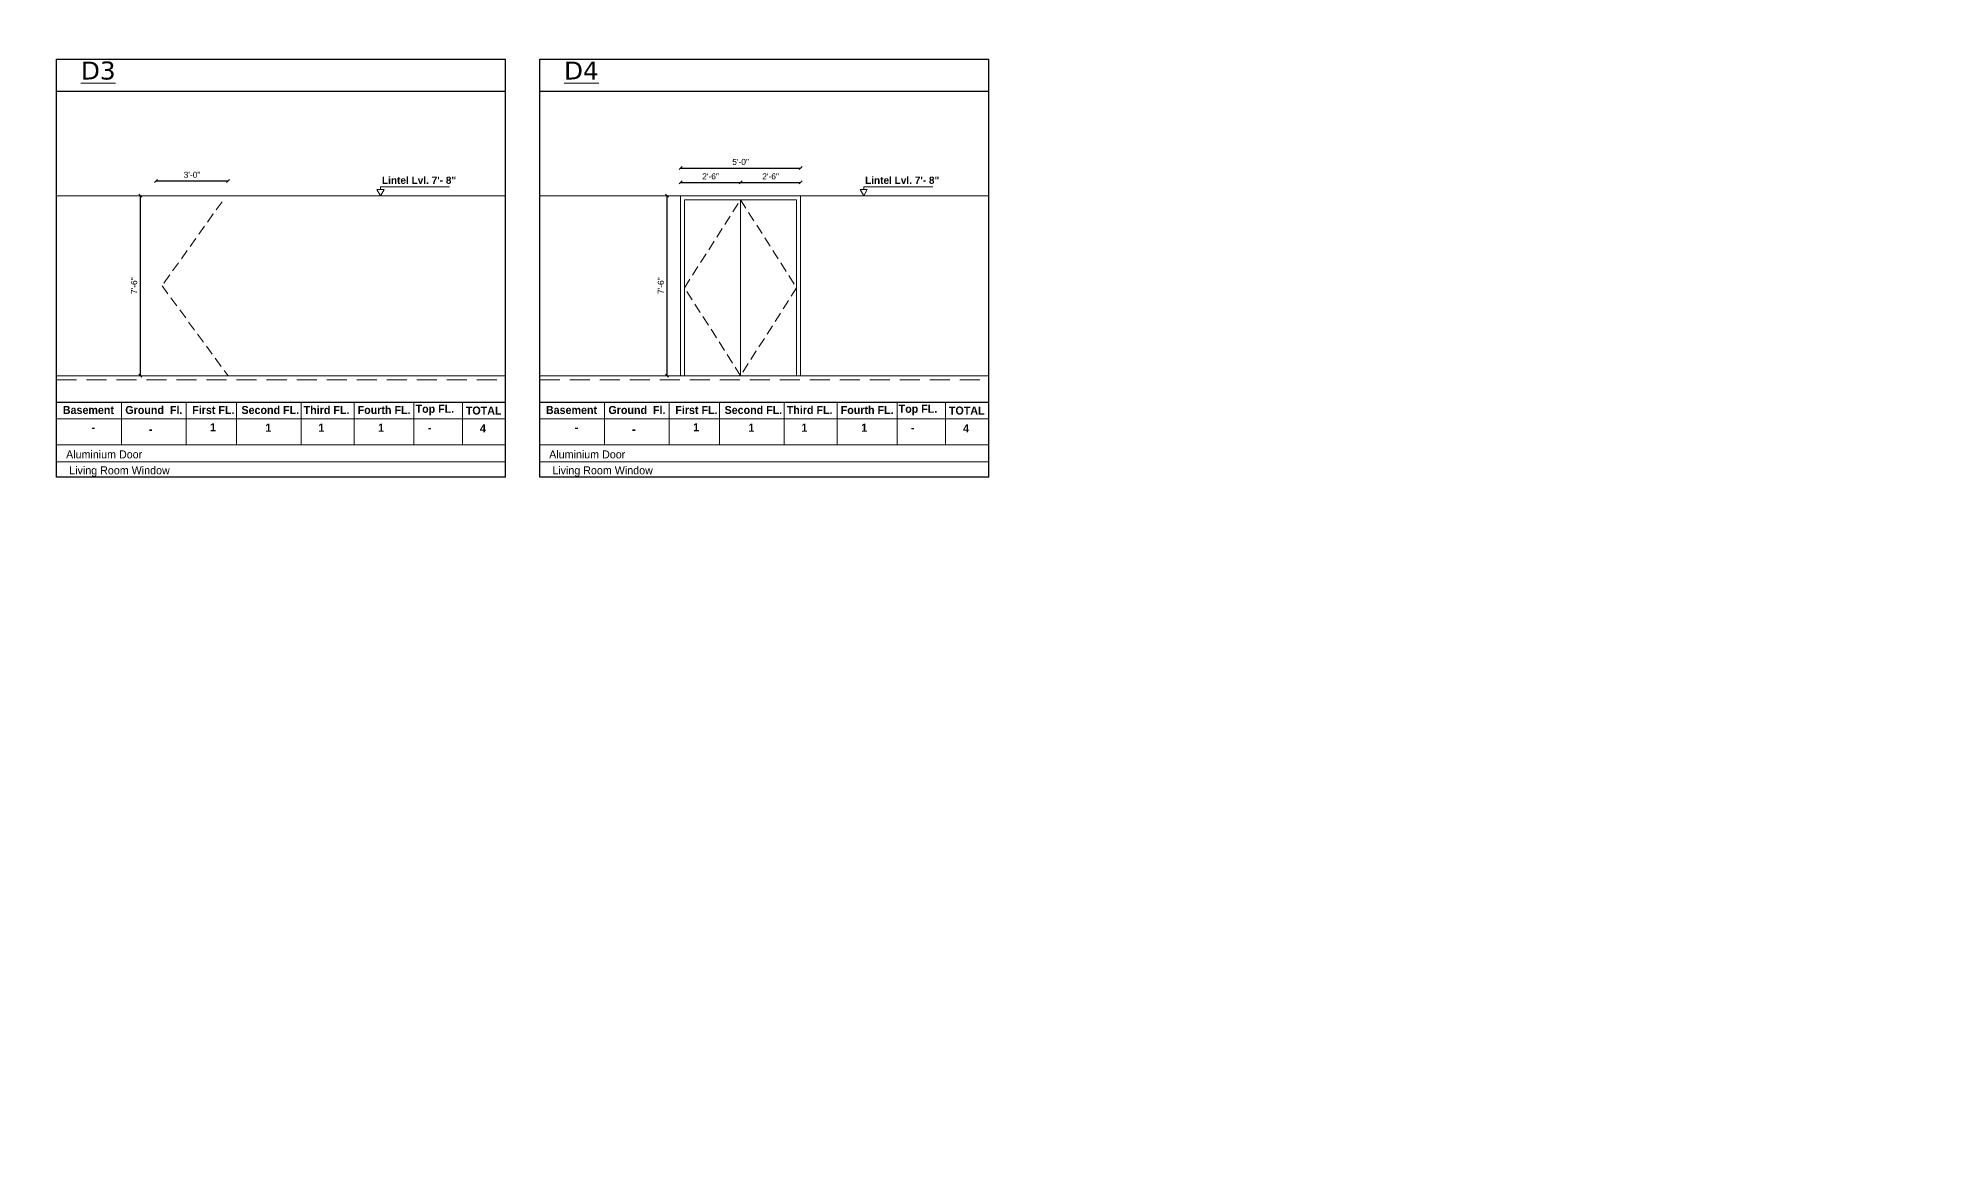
# Model space of a CAD drawing. Header units: inches. Extents: x 10755 to 33653, y -10992 to 10708.
# Drawn here: x 26382 to 27338, y 6093 to 6647 of the extents above; entities that cross this region are included whole.
import ezdxf

# ---------------------------------------------------------------- set-up
doc = ezdxf.new("R2010")
doc.units = ezdxf.units.IN
doc.header["$MEASUREMENT"] = 0
doc.linetypes.add('DASHED', pattern=[0.75, 0.5, -0.25])
for name, color, linetype, lineweight in [('dim', 6, 'Continuous', 13), ('Dimention', 4, 'Continuous', 15), ('ELE 2', 3, 'Continuous', 9), ('elevation - 1', 6, 'Continuous', 13), ('hatch3', 43, 'Continuous', 5), ('int dim', 6, 'Continuous', 15), ('PLASTER', 50, 'Continuous', 9), ('Text', 150, 'Continuous', 18), ('wall', 1, 'Continuous', 35)]:
    doc.layers.add(name, color=color, linetype=linetype, lineweight=lineweight)
doc.layers.add('ele 3', color=6, linetype='Continuous')
doc.styles.add('ordinary', font='arial.ttf')
doc.styles.add('SCALE 50', font='GOTHIC.TTF', dxfattribs={"height": 100})
doc.styles.get("Standard").update_dxf_attribs({"font": 'arial.ttf'})
doc.styles.add('Title Text', font='arialbd.ttf')
doc.dimstyles.new('Copy(2) of 96', dxfattribs={"dimtxt": 3, "dimasz": 1.5, "dimexe": 0.5, "dimexo": 0.5, "dimgap": 1.5, "dimtad": 1, "dimdec": 1, "dimzin": 11, "dimdsep": 46, "dimlunit": 4, "dimtxsty": 'ordinary', "dimblk": 'OBLIQUE', "dimcen": 0.09, "dimse1": 1, "dimse2": 1, "dimclrt": 7, "dimazin": 0, "dimtfac": 1, "dimtdec": 1, "dimtix": 1, "dimtmove": 2, "dimatfit": 3, "dimldrblk": 'leader', "dimfxl": 0.5, "dimfxlon": 1, "dimtolj": 1, "dimtzin": 0, "dimarcsym": 0})
doc.dimstyles.new('S8', dxfattribs={"dimscale": 8, "dimtxt": 1, "dimasz": 0.5, "dimexe": 0.5, "dimexo": 0.5, "dimgap": 0.25, "dimtad": 1, "dimzin": 3, "dimdsep": 46, "dimlunit": 4, "dimtxsty": 'Standard', "dimblk": 'ARCHTICK', "dimcen": 0, "dimclrd": 256, "dimclre": 256, "dimclrt": 6, "dimadec": 0, "dimazin": 0, "dimtfac": 0.5, "dimtix": 1, "dimtmove": 1, "dimatfit": 3, "dimfxl": 0.5, "dimfxlon": 1, "dimfrac": 1, "dimtolj": 1, "dimtzin": 0, "dimarcsym": 1})

# ---------------------------------------------------------------- blocks, each defined once
blk = doc.blocks.new('*U1893')
blk.add_line((-3.85, 0), (3.85, 0))
blk.add_lwpolyline([(0, 0), (1.52, 2.64), (-1.52, 2.64)], close=True)
blk.add_lwpolyline([(0, 2.64), (0, 3.74), (28.74, 3.74)])
at = {"style": 'Title Text'}
blk.add_attdef('SILL', (0.57, 4.95), '', height=3, dxfattribs=at)
blk = doc.blocks.new('_Oblique')
at = {"layer": 'wall', "color": 0, "lineweight": -2}
blk.add_line((-0.5, -0.5), (0.5, 0.5), dxfattribs=at)
blk = doc.blocks.new('*D3432')
at = {"layer": 'Defpoints', "color": 0, "transparency": 16777216}
for p in [(26477.3, 6575.78), (26441.3, 6568.38), (26477.3, 6568.38)]:
    blk.add_point(p, dxfattribs=at)
at = {"layer": 'Dimention', "color": 0, "lineweight": -2, "transparency": 16777216}
blk.add_line((26441.3, 6575.78), (26477.3, 6575.78), dxfattribs=at)
at = {"layer": 'Dimention', "color": 0, "lineweight": -2, "transparency": 16777216, "xscale": 1.5, "yscale": 1.5, "zscale": 1.5, "rotation": 180}
blk.add_blockref('_Oblique', (26441.3, 6575.78), dxfattribs=at)
at = {"layer": 'Dimention', "color": 0, "lineweight": -2, "transparency": 16777216, "xscale": 1.5, "yscale": 1.5, "zscale": 1.5}
blk.add_blockref('_Oblique', (26477.3, 6575.78), dxfattribs=at)
at = {"layer": 'Dimention', "color": 7, "transparency": 16777216, "insert": (26459.3, 6578.82), "char_height": 3, "attachment_point": 5, "style": 'ordinary'}
blk.add_mtext('\\A1;3\'-0"', dxfattribs=at)
blk = doc.blocks.new('leader')
blk.add_solid([(-1.34, 0.32), (0, 0), (-1.34, -0.32)])
blk = doc.blocks.new('*D3433')
at = {"layer": 'Defpoints', "color": 0, "transparency": 16777216}
for p in [(26441.3, 6568.38), (26433.42, 6478.39), (26444.3, 6478.39)]:
    blk.add_point(p, dxfattribs=at)
at = {"layer": 'Dimention', "color": 0, "lineweight": -2, "transparency": 16777216}
blk.add_line((26433.42, 6568.38), (26433.42, 6478.39), dxfattribs=at)
at = {"layer": 'Dimention', "color": 0, "lineweight": -2, "transparency": 16777216, "xscale": 1.5, "yscale": 1.5, "zscale": 1.5}
for p, rotation in [((26433.42, 6568.38), 90), ((26433.42, 6478.39), 270)]:
    blk.add_blockref('_Oblique', p, dxfattribs=dict(at, rotation=rotation))
at = {"layer": 'Dimention', "color": 7, "transparency": 16777216, "insert": (26430.38, 6523.38), "char_height": 3, "attachment_point": 5, "rotation": 90, "style": 'ordinary'}
blk.add_mtext('\\A1;7\'-6"', dxfattribs=at)
blk = doc.blocks.new('*D3434')
at = {"layer": 'Defpoints', "color": 0, "transparency": 16777216}
for p in [(26733.5, 6575), (26703.5, 6568.38), (26733.5, 6566.38)]:
    blk.add_point(p, dxfattribs=at)
at = {"layer": 'Dimention', "color": 0, "lineweight": -2, "transparency": 16777216}
blk.add_line((26703.5, 6575), (26733.5, 6575), dxfattribs=at)
at = {"layer": 'Dimention', "color": 0, "lineweight": -2, "transparency": 16777216, "xscale": 1.5, "yscale": 1.5, "zscale": 1.5, "rotation": 180}
blk.add_blockref('_Oblique', (26703.5, 6575), dxfattribs=at)
at = {"layer": 'Dimention', "color": 0, "lineweight": -2, "transparency": 16777216, "xscale": 1.5, "yscale": 1.5, "zscale": 1.5}
blk.add_blockref('_Oblique', (26733.5, 6575), dxfattribs=at)
at = {"layer": 'Dimention', "color": 7, "transparency": 16777216, "insert": (26718.5, 6578.03), "char_height": 3, "attachment_point": 5, "style": 'ordinary'}
blk.add_mtext('\\A1;2\'-6"', dxfattribs=at)
blk = doc.blocks.new('*D3435')
at = {"layer": 'Defpoints', "color": 0, "transparency": 16777216}
for p in [(26763.5, 6575), (26733.5, 6566.38), (26763.5, 6568.38)]:
    blk.add_point(p, dxfattribs=at)
at = {"layer": 'Dimention', "color": 0, "lineweight": -2, "transparency": 16777216}
blk.add_line((26733.5, 6575), (26763.5, 6575), dxfattribs=at)
at = {"layer": 'Dimention', "color": 0, "lineweight": -2, "transparency": 16777216, "xscale": 1.5, "yscale": 1.5, "zscale": 1.5, "rotation": 180}
blk.add_blockref('_Oblique', (26733.5, 6575), dxfattribs=at)
at = {"layer": 'Dimention', "color": 0, "lineweight": -2, "transparency": 16777216, "xscale": 1.5, "yscale": 1.5, "zscale": 1.5}
blk.add_blockref('_Oblique', (26763.5, 6575), dxfattribs=at)
at = {"layer": 'Dimention', "color": 7, "transparency": 16777216, "insert": (26748.5, 6578.03), "char_height": 3, "attachment_point": 5, "style": 'ordinary'}
blk.add_mtext('\\A1;2\'-6"', dxfattribs=at)
blk = doc.blocks.new('*D3436')
at = {"layer": 'Defpoints', "color": 0, "transparency": 16777216}
for p in [(26763.5, 6582.23), (26703.5, 6568.38), (26763.5, 6568.38)]:
    blk.add_point(p, dxfattribs=at)
at = {"layer": 'Dimention', "color": 0, "lineweight": -2, "transparency": 16777216}
blk.add_line((26703.5, 6582.23), (26763.5, 6582.23), dxfattribs=at)
at = {"layer": 'Dimention', "color": 0, "lineweight": -2, "transparency": 16777216, "xscale": 1.5, "yscale": 1.5, "zscale": 1.5, "rotation": 180}
blk.add_blockref('_Oblique', (26703.5, 6582.23), dxfattribs=at)
at = {"layer": 'Dimention', "color": 0, "lineweight": -2, "transparency": 16777216, "xscale": 1.5, "yscale": 1.5, "zscale": 1.5}
blk.add_blockref('_Oblique', (26763.5, 6582.23), dxfattribs=at)
at = {"layer": 'Dimention', "color": 7, "transparency": 16777216, "insert": (26733.5, 6585.27), "char_height": 3, "attachment_point": 5, "style": 'ordinary'}
blk.add_mtext('\\A1;5\'-0"', dxfattribs=at)
blk = doc.blocks.new('*D3437')
at = {"layer": 'Defpoints', "color": 0, "transparency": 16777216}
for p in [(26703.5, 6568.38), (26696.68, 6478.39), (26706.5, 6478.39)]:
    blk.add_point(p, dxfattribs=at)
at = {"layer": 'Dimention', "color": 0, "lineweight": -2, "transparency": 16777216}
blk.add_line((26696.68, 6568.38), (26696.68, 6478.39), dxfattribs=at)
at = {"layer": 'Dimention', "color": 0, "lineweight": -2, "transparency": 16777216, "xscale": 1.5, "yscale": 1.5, "zscale": 1.5}
for p, rotation in [((26696.68, 6568.38), 90), ((26696.68, 6478.39), 270)]:
    blk.add_blockref('_Oblique', p, dxfattribs=dict(at, rotation=rotation))
at = {"layer": 'Dimention', "color": 7, "transparency": 16777216, "insert": (26693.65, 6523.38), "char_height": 3, "attachment_point": 5, "rotation": 90, "style": 'ordinary'}
blk.add_mtext('\\A1;7\'-6"', dxfattribs=at)
blk = doc.blocks.new('_ArchTick')
at = {"color": 0, "const_width": 0.15}
blk.add_lwpolyline([(-0.5, -0.5), (0.5, 0.5)], dxfattribs=at)
blk = doc.blocks.new('*D3622')
at = {"layer": 'Defpoints', "color": 0, "transparency": 16777216}
for p in [(10864.08, 6434.82), (31531.53, 6434.82), (31551.39, 6095.11)]:
    blk.add_point(p, dxfattribs=at)
at = {"layer": 'dim', "lineweight": -2, "transparency": 16777216}
for p, q in [((31527.53, 6434.82), (31535.53, 6434.82)), ((31531.53, 6095.11), (31531.53, 6434.82)), ((31535.53, 6095.11), (31527.53, 6095.11))]:
    blk.add_line(p, q, dxfattribs=at)
at = {"layer": 'dim', "lineweight": -2, "transparency": 16777216, "xscale": 4, "yscale": 4, "zscale": 4}
for p, rotation in [((31531.53, 6434.82), 90), ((31531.53, 6095.11), 270)]:
    blk.add_blockref('_ArchTick', p, dxfattribs=dict(at, rotation=rotation))
at = {"layer": 'dim', "color": 6, "transparency": 16777216, "insert": (31525.42, 6264.96), "char_height": 8, "attachment_point": 5, "rotation": 90}
blk.add_mtext('\\A1;28\'-3{\\H0.500000x;\\S3#4;}"', dxfattribs=at)
blk = doc.blocks.new('*D3627')
at = {"layer": 'Defpoints', "color": 0, "transparency": 16777216}
for p in [(31969.25, 7241.82), (11281.95, 6632.82), (31991.14, 6632.82)]:
    blk.add_point(p, dxfattribs=at)
at = {"layer": 'dim', "lineweight": -2, "transparency": 16777216}
for p, q in [((31987.14, 7241.82), (31995.14, 7241.82)), ((31991.14, 7241.82), (31991.14, 6632.82)), ((31987.14, 6632.82), (31995.14, 6632.82))]:
    blk.add_line(p, q, dxfattribs=at)
at = {"layer": 'dim', "lineweight": -2, "transparency": 16777216, "xscale": 4, "yscale": 4, "zscale": 4}
for p, rotation in [((31991.14, 7241.82), 90), ((31991.14, 6632.82), 270)]:
    blk.add_blockref('_ArchTick', p, dxfattribs=dict(at, rotation=rotation))
at = {"layer": 'dim', "color": 6, "transparency": 16777216, "insert": (31985.05, 6937.32), "char_height": 8, "attachment_point": 5, "rotation": 90}
blk.add_mtext('\\A1;50\'-9"', dxfattribs=at)

msp = doc.modelspace()

# ---------------------------------------------------------------- linework, layer by layer
at = {"layer": 'ELE 2', "ltscale": 12}
for p, q in [((26423.963, 6443.863), (26423.963, 6465.158)), ((26456.322, 6443.863), (26456.322, 6465.158)), ((26481.503, 6443.863), (26481.503, 6465.158)), ((26513.862, 6443.863), (26513.862, 6465.158)), ((26540.356, 6443.863), (26540.356, 6465.158)), ((26570.238, 6443.863), (26570.238, 6465.158)), ((26594.503, 6443.863), (26594.503, 6465.158)), ((26665.454, 6443.863), (26665.454, 6465.158)), ((26697.813, 6443.863), (26697.813, 6465.158)), ((26722.994, 6443.863), (26722.994, 6465.158)), ((26755.353, 6443.863), (26755.353, 6465.158)), ((26781.848, 6443.863), (26781.848, 6465.158)), ((26811.729, 6443.863), (26811.729, 6465.158)), ((26835.994, 6443.863), (26835.994, 6465.158)), ((26616.074, 6456.901), (26391.605, 6456.901)), ((26857.565, 6456.901), (26633.096, 6456.901)), ((26616.074, 6443.863), (26391.605, 6443.863)), ((26857.565, 6443.863), (26633.096, 6443.863)), ((26616.074, 6435.323), (26391.605, 6435.323)), ((26857.565, 6435.323), (26633.096, 6435.323))]:
    msp.add_line(p, q, dxfattribs=at)
at = {"layer": 'ele 3', "ltscale": 12}
for p, q in [((26391.605, 6636.645), (26616.074, 6636.645)), ((26391.605, 6427.665), (26391.605, 6636.645)), ((26616.074, 6427.665), (26616.074, 6636.645)), ((26633.096, 6636.645), (26857.565, 6636.645)), ((26633.096, 6427.665), (26633.096, 6636.645)), ((26857.565, 6427.665), (26857.565, 6636.645)), ((26391.605, 6620.619), (26616.074, 6620.619)), ((26633.096, 6620.619), (26857.565, 6620.619)), ((26391.605, 6465.158), (26616.074, 6465.158)), ((26633.096, 6465.158), (26857.565, 6465.158)), ((26616.074, 6427.665), (26391.605, 6427.665)), ((26857.565, 6427.665), (26633.096, 6427.665))]:
    msp.add_line(p, q, dxfattribs=at)
at = {"layer": 'elevation - 1', "linetype": 'Continuous', "ltscale": 30}
for p, q in [((26763.502, 6568.381), (26703.502, 6568.381)), ((26703.502, 6478.387), (26703.502, 6568.381)), ((26761.502, 6566.381), (26705.502, 6566.381)), ((26705.502, 6478.387), (26705.502, 6566.381)), ((26733.502, 6566.381), (26733.502, 6478.387)), ((26761.502, 6478.387), (26761.502, 6566.381)), ((26763.502, 6478.387), (26763.502, 6568.381))]:
    msp.add_line(p, q, dxfattribs=at)
at = {"layer": 'hatch3', "linetype": 'DASHED', "lineweight": 0, "ltscale": 10}
for p, q in [((26474.298, 6565.381), (26444.298, 6523.381)), ((26705.502, 6522.384), (26733.502, 6566.381)), ((26733.502, 6566.381), (26761.502, 6522.384)), ((26444.298, 6523.381), (26477.298, 6478.381)), ((26733.502, 6478.387), (26705.502, 6522.384)), ((26761.502, 6522.384), (26733.502, 6478.387))]:
    msp.add_line(p, q, dxfattribs=at)
at = {"layer": 'hatch3', "linetype": 'DASHED', "lineweight": 0, "ltscale": 20}
for p, q in [((26391.605, 6476.387), (26616.074, 6476.387)), ((26633.096, 6476.387), (26857.565, 6476.387))]:
    msp.add_line(p, q, dxfattribs=at)
at = {"layer": 'PLASTER', "ltscale": 50}
for p, q in [((26391.605, 6568.381), (26616.074, 6568.381)), ((26633.096, 6568.381), (26857.565, 6568.381)), ((26391.605, 6478.387), (26616.074, 6478.387)), ((26633.096, 6478.387), (26857.565, 6478.387))]:
    msp.add_line(p, q, dxfattribs=at)

# ---------------------------------------------------------------- block references
at = {"layer": 'int dim', "xscale": 1.199999999953434, "yscale": 1.199999999953434, "zscale": 1.199999999953434}
for p in [(26553.551, 6568.381), (26795.042, 6568.381)]:
    msp.add_blockref('*U1893', p, dxfattribs=at).add_auto_attribs({'SILL': 'Lintel Lvl. 7\'- 8"'})

# ---------------------------------------------------------------- texts
at = {"layer": 'Text', "char_height": 9, "width": 62.34375, "attachment_point": 1}
for s, insert in [('{\\fVerdana|b0|i0|c0|p34;\\LD3}', (26403.755, 6635.475)), ('{\\fVerdana|b0|i0|c0|p34;\\LD4}', (26645.246, 6635.475))]:
    msp.add_mtext(s, dxfattribs=dict(at, insert=insert))
at = {"layer": 'Text', "ltscale": 100, "char_height": 4, "style": 'SCALE 50'}
for s, insert, width, attachment_point in [('{\\fCentury Gothic|b1|i0|c0|p34;Basement}', (26407.49, 6461.234), 40.38197, 5), ('{\\fCentury Gothic|b1|i0|c0|p34;Ground  Fl.}', (26440.216, 6461.234), 40.38197, 5), ('{\\fCentury Gothic|b1|i0|c0|p34;First FL.}', (26469.949, 6461.234), 40.38197, 5), ('{\\fCentury Gothic|b1|i0|c0|p34;Second FL.}', (26498.421, 6461.234), 40.38197, 5), ('{\\fCentury Gothic|b1|i0|c0|p34;Third FL.}', (26526.538, 6461.234), 40.38197, 5), ('{\\fCentury Gothic|b1|i0|c0|p34;Fourth FL.}', (26555.298, 6461.234), 40.38197, 5), ('{\\fCentury Gothic|b1|i0|c0|p34;Top FL.}', (26580.685, 6461.234), 40.38197, 5), ('{\\fCentury Gothic|b1|i0|c0|p34;TOTAL}', (26605.075, 6460.951), 40.38197, 5), ('{\\fCentury Gothic|b1|i0|c0|p34;Basement}', (26648.981, 6461.234), 40.38197, 5), ('{\\fCentury Gothic|b1|i0|c0|p34;Ground  Fl.}', (26681.707, 6461.234), 40.38197, 5), ('{\\fCentury Gothic|b1|i0|c0|p34;First FL.}', (26711.44, 6461.234), 40.38197, 5), ('{\\fCentury Gothic|b1|i0|c0|p34;Second FL.}', (26739.912, 6461.234), 40.38197, 5), ('{\\fCentury Gothic|b1|i0|c0|p34;Third FL.}', (26768.029, 6461.234), 40.38197, 5), ('{\\fCentury Gothic|b1|i0|c0|p34;Fourth FL.}', (26796.789, 6461.234), 40.38197, 5), ('{\\fCentury Gothic|b1|i0|c0|p34;Top FL.}', (26822.176, 6461.234), 40.38197, 5), ('{\\fCentury Gothic|b1|i0|c0|p34;TOTAL}', (26846.566, 6460.951), 40.38197, 5), ('{\\fCentury Gothic|b1|i0|c0|p34;-}', (26410.007, 6452.617), 40.38197, 5), ('{\\fCentury Gothic|b1|i0|c0|p34;-}', (26438.67, 6451.651), 40.38197, 5), ('{\\fCentury Gothic|b1|i0|c0|p34;1}', (26469.811, 6452.617), 40.38197, 5), ('{\\fCentury Gothic|b1|i0|c0|p34;1}', (26497.433, 6452.401), 40.38197, 5), ('{\\fCentury Gothic|b1|i0|c0|p34;1}', (26523.928, 6452.401), 40.38197, 5), ('{\\fCentury Gothic|b1|i0|c0|p34;1}', (26553.809, 6452.401), 40.38197, 5), ('{\\fCentury Gothic|b1|i0|c0|p34;-}', (26578.075, 6452.401), 40.38197, 5), ('{\\fCentury Gothic|b1|i0|c0|p34;4}', (26604.714, 6452.089), 40.38197, 5), ('{\\fCentury Gothic|b1|i0|c0|p34;-}', (26651.499, 6452.617), 40.38197, 5), ('{\\fCentury Gothic|b1|i0|c0|p34;-}', (26680.161, 6451.651), 40.38197, 5), ('{\\fCentury Gothic|b1|i0|c0|p34;1}', (26711.302, 6452.617), 40.38197, 5), ('{\\fCentury Gothic|b1|i0|c0|p34;1}', (26738.925, 6452.401), 40.38197, 5), ('{\\fCentury Gothic|b1|i0|c0|p34;1}', (26765.419, 6452.401), 40.38197, 5), ('{\\fCentury Gothic|b1|i0|c0|p34;1}', (26795.301, 6452.401), 40.38197, 5), ('{\\fCentury Gothic|b1|i0|c0|p34;-}', (26819.566, 6452.401), 40.38197, 5), ('{\\fCentury Gothic|b1|i0|c0|p34;4}', (26846.206, 6452.089), 40.38197, 5), ('Aluminium Door', (26396.329, 6439.031), 82.89521, 4), ('Aluminium Door', (26637.82, 6439.031), 82.89521, 4), ('Living Room Window', (26397.91, 6430.491), 82.89521, 4), ('Living Room Window', (26639.401, 6430.491), 82.89521, 4)]:
    msp.add_mtext(s, dxfattribs=dict(at, insert=insert, width=width, attachment_point=attachment_point))

# ---------------------------------------------------------------- dimensions: what is measured, and where the dimension line sits
at = {"layer": 'dim'}
for base, p1, p2, angle, picture, middle in [((31991.136, 6632.82), (31969.254, 7241.819), (11281.953, 6632.82), 90, '*D3627', (31985.051, 6937.319)), ((31531.53, 6434.819), (31551.386, 6095.11), (10864.084, 6434.819), 270, '*D3622', (31525.415, 6264.964))]:
    dim = msp.add_linear_dim(base=base, p1=p1, p2=p2, angle=angle, dimstyle='S8', dxfattribs=at)
    dim.commit()
    dim.dimension.update_dxf_attribs({"geometry": picture, "text_midpoint": middle})
at = {"layer": 'Dimention'}
for base, p1, p2, picture, middle in [((26763.502, 6582.234), (26703.502, 6568.381), (26763.502, 6568.381), '*D3436', (26733.502, 6585.266)), ((26477.298, 6575.785), (26441.298, 6568.381), (26477.298, 6568.381), '*D3432', (26459.298, 6578.817)), ((26733.502, 6574.995), (26703.502, 6568.381), (26733.502, 6566.381), '*D3434', (26718.502, 6578.027)), ((26763.502, 6574.995), (26733.502, 6566.381), (26763.502, 6568.381), '*D3435', (26748.502, 6578.027))]:
    dim = msp.add_linear_dim(base=base, p1=p1, p2=p2, dimstyle='Copy(2) of 96', dxfattribs=at)
    dim.commit()
    dim.dimension.update_dxf_attribs({"geometry": picture, "text_midpoint": middle})
for base, p1, p2, picture, middle in [((26433.417, 6478.387), (26441.298, 6568.381), (26444.298, 6478.387), '*D3433', (26430.385, 6523.384)), ((26696.68, 6478.387), (26703.502, 6568.381), (26706.502, 6478.387), '*D3437', (26693.648, 6523.384))]:
    dim = msp.add_linear_dim(base=base, p1=p1, p2=p2, angle=90, dimstyle='Copy(2) of 96', dxfattribs=at)
    dim.commit()
    dim.dimension.update_dxf_attribs({"geometry": picture, "text_midpoint": middle})

doc.saveas('drawing.dxf')
